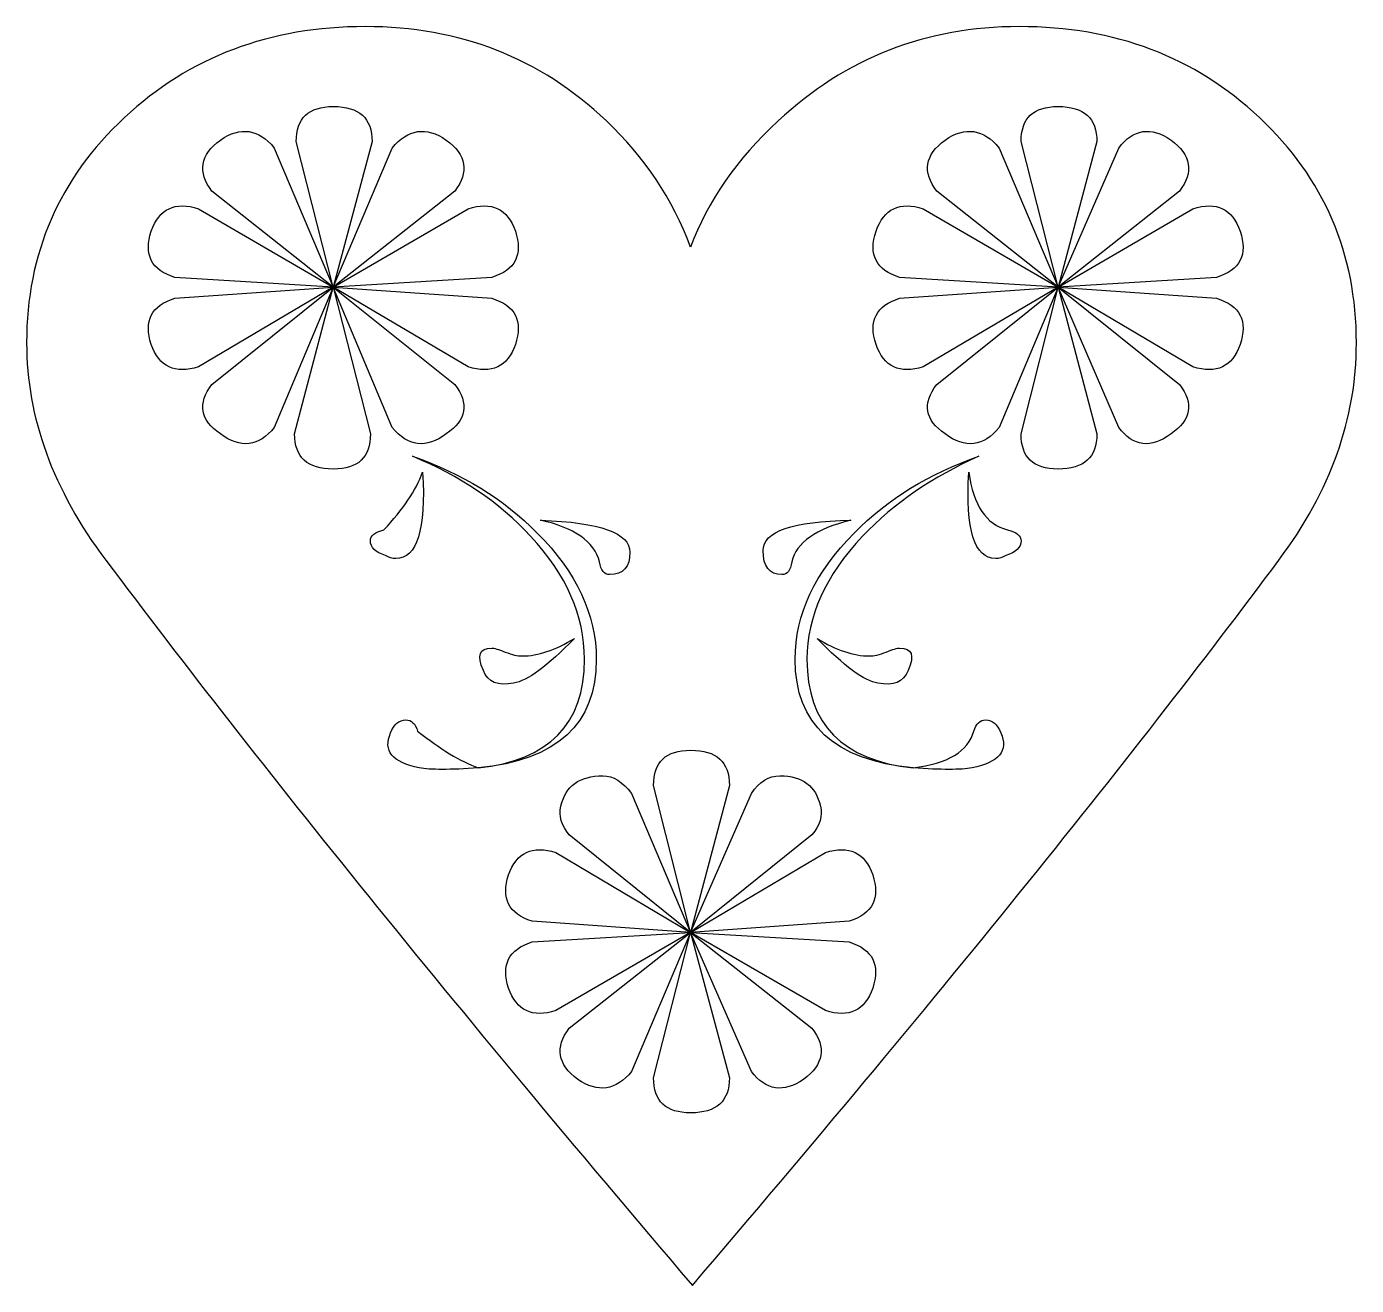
# Model space of a CAD drawing. Header units: centimetres. Extents: x -9.36 to -0.16, y 5.2 to 13.91.
import ezdxf

# ---------------------------------------------------------------- set-up
doc = ezdxf.new("R2010")
doc.units = ezdxf.units.CM
doc.header["$MEASUREMENT"] = 0
doc.layers.add('Layer 1', color=7, linetype='Continuous')

msp = doc.modelspace()

# ---------------------------------------------------------------- linework, layer by layer
at = {"layer": 'Layer 1'}
for points, knots in [([(-0.69355, 10.2188), (-1.73581, 8.81841), (-3.08913, 7.14531), (-4.7535, 5.19949), (-4.7535, 5.19949), (-6.38679, 7.11585), (-7.7401, 8.78895), (-8.81345, 10.2188), (-8.81345, 10.2188), (-9.17898, 10.70531), (-9.36175, 11.20644), (-9.36175, 11.7222), (-9.36175, 11.7222), (-9.36175, 12.34141), (-9.1362, 12.8611), (-8.68509, 13.28127), (-8.68509, 13.28127), (-8.23399, 13.70142), (-7.67791, 13.9115), (-7.01686, 13.91151), (-7.01686, 13.91151), (-6.36364, 13.9115), (-5.80751, 13.694), (-5.34844, 13.259), (-5.34844, 13.259), (-5.08403, 13.00843), (-4.88963, 12.71737), (-4.76525, 12.38584), (-4.76525, 12.38584), (-4.64847, 12.70275), (-4.44624, 12.99381), (-4.15855, 13.259), (-4.15855, 13.259), (-3.69191, 13.694), (-3.13577, 13.9115), (-2.49014, 13.91151), (-2.49014, 13.91151), (-1.82909, 13.9115), (-1.27497, 13.70142), (-0.82778, 13.28127), (-0.82778, 13.28127), (-0.3806, 12.8611), (-0.157, 12.34141), (-0.15699, 11.7222), (-0.15699, 11.7222), (-0.157, 11.19902), (-0.33585, 10.69789), (-0.69355, 10.2188), (-0.69355, 10.2188), (-0.69355, 10.2188), (-0.69355, 10.2188), (-0.69355, 10.2188)], [0, 0, 0, 0, 0.0714286, 0.0714286, 0.0714286, 0.0714286, 0.1428571, 0.1428571, 0.1428571, 0.1428571, 0.2142857, 0.2142857, 0.2142857, 0.2142857, 0.2857143, 0.2857143, 0.2857143, 0.2857143, 0.3571429, 0.3571429, 0.3571429, 0.3571429, 0.4285714, 0.4285714, 0.4285714, 0.4285714, 0.5, 0.5, 0.5, 0.5, 0.5714286, 0.5714286, 0.5714286, 0.5714286, 0.6428571, 0.6428571, 0.6428571, 0.6428571, 0.7142857, 0.7142857, 0.7142857, 0.7142857, 0.7857143, 0.7857143, 0.7857143, 0.7857143, 0.8571429, 0.8571429, 0.8571429, 0.8571429, 1, 1, 1, 1]), ([(-6.97022, 13.11527), (-6.97022, 13.27744), (-7.0597, 13.35852), (-7.23867, 13.35853), (-7.23867, 13.35853), (-7.40981, 13.35852), (-7.49538, 13.27744), (-7.49538, 13.11527), (-7.49538, 13.11527), (-7.49538, 13.11527), (-7.23867, 12.10918), (-7.23867, 12.10918), (-7.23867, 12.10918), (-7.23867, 12.10918), (-6.97022, 13.11527), (-6.97022, 13.11527)], [0, 0, 0, 0, 0.2, 0.2, 0.2, 0.2, 0.4, 0.4, 0.4, 0.4, 0.6, 0.6, 0.6, 0.6, 1, 1, 1, 1]), ([(-1.95358, 13.11527), (-1.95359, 13.27744), (-2.04296, 13.35852), (-2.22168, 13.35853), (-2.22168, 13.35853), (-2.39283, 13.35852), (-2.4784, 13.27744), (-2.47839, 13.11527), (-2.47839, 13.11527), (-2.47839, 13.11527), (-2.22168, 12.10918), (-2.22168, 12.10918), (-2.22168, 12.10918), (-2.22168, 12.10918), (-1.95358, 13.11527), (-1.95358, 13.11527)], [0, 0, 0, 0, 0.2, 0.2, 0.2, 0.2, 0.4, 0.4, 0.4, 0.4, 0.6, 0.6, 0.6, 0.6, 1, 1, 1, 1]), ([(-7.23867, 12.10918), (-7.23867, 12.10918), (-7.64705, 13.07107), (-7.64705, 13.07107), (-7.64705, 13.07107), (-7.75577, 13.20377), (-7.88014, 13.22222), (-8.02019, 13.12641), (-8.02019, 13.12641), (-8.16023, 13.02316), (-8.17969, 12.90518), (-8.07858, 12.77249), (-8.07858, 12.77249), (-8.07858, 12.77249), (-7.23867, 12.10918), (-7.23867, 12.10918)], [0, 0, 0, 0, 0.2, 0.2, 0.2, 0.2, 0.4, 0.4, 0.4, 0.4, 0.6, 0.6, 0.6, 0.6, 1, 1, 1, 1]), ([(-6.39841, 12.77249), (-6.2973, 12.90518), (-6.31676, 13.02316), (-6.4568, 13.12641), (-6.4568, 13.12641), (-6.59685, 13.22222), (-6.72135, 13.20377), (-6.83029, 13.07107), (-6.83029, 13.07107), (-6.83029, 13.07107), (-7.23867, 12.10918), (-7.23867, 12.10918), (-7.23867, 12.10918), (-7.23867, 12.10918), (-6.39841, 12.77249), (-6.39841, 12.77249)], [0, 0, 0, 0, 0.2, 0.2, 0.2, 0.2, 0.4, 0.4, 0.4, 0.4, 0.6, 0.6, 0.6, 0.6, 1, 1, 1, 1]), ([(-2.22168, 12.10918), (-2.22168, 12.10918), (-2.63006, 13.07107), (-2.63006, 13.07107), (-2.63006, 13.07107), (-2.73902, 13.20377), (-2.86351, 13.22222), (-3.00355, 13.12641), (-3.00355, 13.12641), (-3.1436, 13.02316), (-3.16306, 12.90518), (-3.06194, 12.77249), (-3.06194, 12.77249), (-3.06194, 12.77249), (-2.22168, 12.10918), (-2.22168, 12.10918)], [0, 0, 0, 0, 0.2, 0.2, 0.2, 0.2, 0.4, 0.4, 0.4, 0.4, 0.6, 0.6, 0.6, 0.6, 1, 1, 1, 1]), ([(-1.38178, 12.77249), (-1.28067, 12.90518), (-1.30013, 13.02316), (-1.44017, 13.12641), (-1.44017, 13.12641), (-1.58022, 13.22222), (-1.7008, 13.20377), (-1.80191, 13.07107), (-1.80191, 13.07107), (-1.80191, 13.07107), (-2.22168, 12.10918), (-2.22168, 12.10918), (-2.22168, 12.10918), (-2.22168, 12.10918), (-1.38178, 12.77249), (-1.38178, 12.77249)], [0, 0, 0, 0, 0.2, 0.2, 0.2, 0.2, 0.4, 0.4, 0.4, 0.4, 0.6, 0.6, 0.6, 0.6, 1, 1, 1, 1]), ([(-7.23867, 12.10918), (-7.23867, 12.10918), (-8.17186, 12.65103), (-8.17186, 12.65103), (-8.17186, 12.65103), (-8.33516, 12.70253), (-8.44411, 12.65091), (-8.49871, 12.49617), (-8.49871, 12.49617), (-8.55306, 12.33399), (-8.49859, 12.22715), (-8.33528, 12.17565), (-8.33528, 12.17565), (-8.33528, 12.17565), (-7.23867, 12.10918), (-7.23867, 12.10918)], [0, 0, 0, 0, 0.2, 0.2, 0.2, 0.2, 0.4, 0.4, 0.4, 0.4, 0.6, 0.6, 0.6, 0.6, 1, 1, 1, 1]), ([(-5.97864, 12.49617), (-6.033, 12.65091), (-6.14183, 12.70253), (-6.30513, 12.65103), (-6.30513, 12.65103), (-6.30513, 12.65103), (-7.23867, 12.10918), (-7.23867, 12.10918), (-7.23867, 12.10918), (-7.23867, 12.10918), (-6.14206, 12.17565), (-6.14206, 12.17565), (-6.14206, 12.17565), (-5.97852, 12.22715), (-5.92405, 12.33399), (-5.97864, 12.49617), (-5.97864, 12.49617), (-5.97864, 12.49617), (-5.97864, 12.49617), (-5.97864, 12.49617)], [0, 0, 0, 0, 0.1666667, 0.1666667, 0.1666667, 0.1666667, 0.3333333, 0.3333333, 0.3333333, 0.3333333, 0.5, 0.5, 0.5, 0.5, 0.6666667, 0.6666667, 0.6666667, 0.6666667, 1, 1, 1, 1]), ([(-2.22168, 12.10918), (-2.22168, 12.10918), (-3.15522, 12.65103), (-3.15522, 12.65103), (-3.15522, 12.65103), (-3.31854, 12.70253), (-3.42737, 12.65091), (-3.48172, 12.49617), (-3.48172, 12.49617), (-3.53631, 12.33399), (-3.48196, 12.22715), (-3.31865, 12.17565), (-3.31865, 12.17565), (-3.31865, 12.17565), (-2.22168, 12.10918), (-2.22168, 12.10918)], [0, 0, 0, 0, 0.2, 0.2, 0.2, 0.2, 0.4, 0.4, 0.4, 0.4, 0.6, 0.6, 0.6, 0.6, 1, 1, 1, 1]), ([(-0.962, 12.49617), (-1.01637, 12.65091), (-1.1252, 12.70253), (-1.2885, 12.65103), (-1.2885, 12.65103), (-1.2885, 12.65103), (-2.22168, 12.10918), (-2.22168, 12.10918), (-2.22168, 12.10918), (-2.22168, 12.10918), (-1.12507, 12.17565), (-1.12507, 12.17565), (-1.12507, 12.17565), (-0.96178, 12.22715), (-0.90742, 12.33399), (-0.962, 12.49617), (-0.962, 12.49617), (-0.962, 12.49617), (-0.962, 12.49617), (-0.962, 12.49617)], [0, 0, 0, 0, 0.1666667, 0.1666667, 0.1666667, 0.1666667, 0.3333333, 0.3333333, 0.3333333, 0.3333333, 0.5, 0.5, 0.5, 0.5, 0.6666667, 0.6666667, 0.6666667, 0.6666667, 1, 1, 1, 1]), ([(-7.23867, 12.10918), (-7.23867, 12.10918), (-8.33528, 12.03192), (-8.33528, 12.03192), (-8.33528, 12.03192), (-8.49859, 11.98041), (-8.55306, 11.87357), (-8.49871, 11.7114), (-8.49871, 11.7114), (-8.44411, 11.55665), (-8.33516, 11.50503), (-8.17186, 11.55654), (-8.17186, 11.55654), (-8.17186, 11.55654), (-7.23867, 12.10918), (-7.23867, 12.10918)], [0, 0, 0, 0, 0.2, 0.2, 0.2, 0.2, 0.4, 0.4, 0.4, 0.4, 0.6, 0.6, 0.6, 0.6, 1, 1, 1, 1]), ([(-7.23867, 12.10918), (-7.23867, 12.10918), (-8.07858, 11.43508), (-8.07858, 11.43508), (-8.07858, 11.43508), (-8.17969, 11.30237), (-8.16023, 11.18811), (-8.02019, 11.0923), (-8.02019, 11.0923), (-7.88014, 10.98905), (-7.75577, 11.00378), (-7.64705, 11.13649), (-7.64705, 11.13649), (-7.64705, 11.13649), (-7.23867, 12.10918), (-7.23867, 12.10918)], [0, 0, 0, 0, 0.2, 0.2, 0.2, 0.2, 0.4, 0.4, 0.4, 0.4, 0.6, 0.6, 0.6, 0.6, 1, 1, 1, 1]), ([(-6.98197, 11.0923), (-6.98197, 11.0923), (-7.23867, 12.10918), (-7.23867, 12.10918), (-7.23867, 12.10918), (-7.23867, 12.10918), (-7.50677, 11.0923), (-7.50677, 11.0923), (-7.50677, 11.0923), (-7.50677, 10.93012), (-7.41741, 10.84904), (-7.23867, 10.84904), (-7.23867, 10.84904), (-7.06754, 10.84904), (-6.98197, 10.93012), (-6.98197, 11.0923), (-6.98197, 11.0923), (-6.98197, 11.0923), (-6.98197, 11.0923), (-6.98197, 11.0923)], [0, 0, 0, 0, 0.1666667, 0.1666667, 0.1666667, 0.1666667, 0.3333333, 0.3333333, 0.3333333, 0.3333333, 0.5, 0.5, 0.5, 0.5, 0.6666667, 0.6666667, 0.6666667, 0.6666667, 1, 1, 1, 1]), ([(-5.97864, 11.7114), (-5.92405, 11.87357), (-5.97852, 11.98041), (-6.14206, 12.03192), (-6.14206, 12.03192), (-6.14206, 12.03192), (-7.23867, 12.10918), (-7.23867, 12.10918), (-7.23867, 12.10918), (-7.23867, 12.10918), (-6.30513, 11.55654), (-6.30513, 11.55654), (-6.30513, 11.55654), (-6.14183, 11.50503), (-6.033, 11.55665), (-5.97864, 11.7114), (-5.97864, 11.7114), (-5.97864, 11.7114), (-5.97864, 11.7114), (-5.97864, 11.7114)], [0, 0, 0, 0, 0.1666667, 0.1666667, 0.1666667, 0.1666667, 0.3333333, 0.3333333, 0.3333333, 0.3333333, 0.5, 0.5, 0.5, 0.5, 0.6666667, 0.6666667, 0.6666667, 0.6666667, 1, 1, 1, 1]), ([(-6.39841, 11.43508), (-6.39841, 11.43508), (-7.23867, 12.10918), (-7.23867, 12.10918), (-7.23867, 12.10918), (-7.23867, 12.10918), (-6.83029, 11.13649), (-6.83029, 11.13649), (-6.83029, 11.13649), (-6.72135, 11.00378), (-6.59685, 10.98905), (-6.4568, 11.0923), (-6.4568, 11.0923), (-6.31676, 11.18811), (-6.2973, 11.30237), (-6.39841, 11.43508), (-6.39841, 11.43508), (-6.39841, 11.43508), (-6.39841, 11.43508), (-6.39841, 11.43508)], [0, 0, 0, 0, 0.1666667, 0.1666667, 0.1666667, 0.1666667, 0.3333333, 0.3333333, 0.3333333, 0.3333333, 0.5, 0.5, 0.5, 0.5, 0.6666667, 0.6666667, 0.6666667, 0.6666667, 1, 1, 1, 1]), ([(-2.22168, 12.10918), (-2.22168, 12.10918), (-3.31865, 12.03192), (-3.31865, 12.03192), (-3.31865, 12.03192), (-3.48196, 11.98041), (-3.53631, 11.87357), (-3.48172, 11.7114), (-3.48172, 11.7114), (-3.42737, 11.55665), (-3.31854, 11.50503), (-3.15522, 11.55654), (-3.15522, 11.55654), (-3.15522, 11.55654), (-2.22168, 12.10918), (-2.22168, 12.10918)], [0, 0, 0, 0, 0.2, 0.2, 0.2, 0.2, 0.4, 0.4, 0.4, 0.4, 0.6, 0.6, 0.6, 0.6, 1, 1, 1, 1]), ([(-2.22168, 12.10918), (-2.22168, 12.10918), (-3.06194, 11.43508), (-3.06194, 11.43508), (-3.06194, 11.43508), (-3.16306, 11.30237), (-3.1436, 11.18811), (-3.00355, 11.0923), (-3.00355, 11.0923), (-2.86351, 10.98905), (-2.73902, 11.00378), (-2.63006, 11.13649), (-2.63006, 11.13649), (-2.63006, 11.13649), (-2.22168, 12.10918), (-2.22168, 12.10918)], [0, 0, 0, 0, 0.2, 0.2, 0.2, 0.2, 0.4, 0.4, 0.4, 0.4, 0.6, 0.6, 0.6, 0.6, 1, 1, 1, 1]), ([(-1.95358, 11.0923), (-1.95358, 11.0923), (-2.22168, 12.10918), (-2.22168, 12.10918), (-2.22168, 12.10918), (-2.22168, 12.10918), (-2.47839, 11.0923), (-2.47839, 11.0923), (-2.47839, 11.0923), (-2.4784, 10.93012), (-2.39283, 10.84904), (-2.22168, 10.84904), (-2.22168, 10.84904), (-2.04296, 10.84904), (-1.95359, 10.93012), (-1.95358, 11.0923), (-1.95358, 11.0923), (-1.95358, 11.0923), (-1.95358, 11.0923), (-1.95358, 11.0923)], [0, 0, 0, 0, 0.1666667, 0.1666667, 0.1666667, 0.1666667, 0.3333333, 0.3333333, 0.3333333, 0.3333333, 0.5, 0.5, 0.5, 0.5, 0.6666667, 0.6666667, 0.6666667, 0.6666667, 1, 1, 1, 1]), ([(-0.962, 11.7114), (-0.90742, 11.87357), (-0.96178, 11.98041), (-1.12507, 12.03192), (-1.12507, 12.03192), (-1.12507, 12.03192), (-2.22168, 12.10918), (-2.22168, 12.10918), (-2.22168, 12.10918), (-2.22168, 12.10918), (-1.2885, 11.55654), (-1.2885, 11.55654), (-1.2885, 11.55654), (-1.1252, 11.50503), (-1.01637, 11.55665), (-0.962, 11.7114), (-0.962, 11.7114), (-0.962, 11.7114), (-0.962, 11.7114), (-0.962, 11.7114)], [0, 0, 0, 0, 0.1666667, 0.1666667, 0.1666667, 0.1666667, 0.3333333, 0.3333333, 0.3333333, 0.3333333, 0.5, 0.5, 0.5, 0.5, 0.6666667, 0.6666667, 0.6666667, 0.6666667, 1, 1, 1, 1]), ([(-1.38178, 11.43508), (-1.38178, 11.43508), (-2.22168, 12.10918), (-2.22168, 12.10918), (-2.22168, 12.10918), (-2.22168, 12.10918), (-1.80191, 11.13649), (-1.80191, 11.13649), (-1.80191, 11.13649), (-1.7008, 11.00378), (-1.58022, 10.98905), (-1.44017, 11.0923), (-1.44017, 11.0923), (-1.30013, 11.18811), (-1.28067, 11.30237), (-1.38178, 11.43508), (-1.38178, 11.43508), (-1.38178, 11.43508), (-1.38178, 11.43508), (-1.38178, 11.43508)], [0, 0, 0, 0, 0.1666667, 0.1666667, 0.1666667, 0.1666667, 0.3333333, 0.3333333, 0.3333333, 0.3333333, 0.5, 0.5, 0.5, 0.5, 0.6666667, 0.6666667, 0.6666667, 0.6666667, 1, 1, 1, 1]), ([(-6.23535, 8.78153), (-5.69084, 8.83326), (-5.41859, 9.08383), (-5.41859, 9.53323), (-5.41859, 9.53323), (-5.41859, 9.84295), (-5.55472, 10.13411), (-5.82697, 10.40673), (-5.82697, 10.40673), (-6.0603, 10.64267), (-6.3481, 10.81957), (-6.69037, 10.93744), (-6.69037, 10.93744), (-6.36352, 10.80472), (-6.09127, 10.62051), (-5.87361, 10.3848), (-5.87361, 10.3848), (-5.62462, 10.11938), (-5.50012, 9.83552), (-5.50012, 9.53323), (-5.50012, 9.53323), (-5.50012, 9.08383), (-5.7452, 8.83326), (-6.23535, 8.78153), (-6.23535, 8.78153), (-6.23535, 8.78153), (-6.23535, 8.78153), (-6.23535, 8.78153)], [0, 0, 0, 0, 0.125, 0.125, 0.125, 0.125, 0.25, 0.25, 0.25, 0.25, 0.375, 0.375, 0.375, 0.375, 0.5, 0.5, 0.5, 0.5, 0.625, 0.625, 0.625, 0.625, 0.75, 0.75, 0.75, 0.75, 1, 1, 1, 1]), ([(-2.77034, 10.93744), (-3.11239, 10.81957), (-3.40007, 10.64267), (-3.63339, 10.40673), (-3.63339, 10.40673), (-3.90565, 10.13411), (-4.04178, 9.84295), (-4.04177, 9.53323), (-4.04177, 9.53323), (-4.04178, 9.08383), (-3.76964, 8.83326), (-3.22537, 8.78153), (-3.22537, 8.78153), (-3.71528, 8.83326), (-3.96024, 9.08383), (-3.96024, 9.53323), (-3.96024, 9.53323), (-3.96024, 9.8281), (-3.83195, 10.11196), (-3.57535, 10.3848), (-3.57535, 10.3848), (-3.35746, 10.61309), (-3.08913, 10.7973), (-2.77034, 10.93744), (-2.77034, 10.93744), (-2.77034, 10.93744), (-2.77034, 10.93744), (-2.77034, 10.93744)], [0, 0, 0, 0, 0.125, 0.125, 0.125, 0.125, 0.25, 0.25, 0.25, 0.25, 0.375, 0.375, 0.375, 0.375, 0.5, 0.5, 0.5, 0.5, 0.625, 0.625, 0.625, 0.625, 0.75, 0.75, 0.75, 0.75, 1, 1, 1, 1]), ([(-6.62023, 10.82677), (-6.66699, 10.70148), (-6.75648, 10.56889), (-6.88868, 10.42899), (-6.88868, 10.42899), (-6.95087, 10.41414), (-6.98197, 10.38828), (-6.98197, 10.35139), (-6.98197, 10.35139), (-6.98197, 10.3073), (-6.94696, 10.27413), (-6.87693, 10.25187), (-6.87693, 10.25187), (-6.85368, 10.23724), (-6.83029, 10.22993), (-6.80679, 10.22993), (-6.80679, 10.22993), (-6.65916, 10.22993), (-6.59697, 10.42888), (-6.62023, 10.82677), (-6.62023, 10.82677), (-6.62023, 10.82677), (-6.62023, 10.82677), (-6.62023, 10.82677)], [0, 0, 0, 0, 0.1428571, 0.1428571, 0.1428571, 0.1428571, 0.2857143, 0.2857143, 0.2857143, 0.2857143, 0.4285714, 0.4285714, 0.4285714, 0.4285714, 0.5714286, 0.5714286, 0.5714286, 0.5714286, 0.7142857, 0.7142857, 0.7142857, 0.7142857, 1, 1, 1, 1]), ([(-2.57203, 10.42899), (-2.71967, 10.46565), (-2.80904, 10.59824), (-2.84013, 10.82677), (-2.84013, 10.82677), (-2.8634, 10.42888), (-2.80121, 10.22993), (-2.65356, 10.22993), (-2.65356, 10.22993), (-2.63031, 10.22993), (-2.60693, 10.23724), (-2.58342, 10.25187), (-2.58342, 10.25187), (-2.51341, 10.27413), (-2.4784, 10.3073), (-2.47839, 10.35139), (-2.47839, 10.35139), (-2.4784, 10.38828), (-2.50961, 10.41414), (-2.57203, 10.42899), (-2.57203, 10.42899), (-2.57203, 10.42899), (-2.57203, 10.42899), (-2.57203, 10.42899)], [0, 0, 0, 0, 0.1428571, 0.1428571, 0.1428571, 0.1428571, 0.2857143, 0.2857143, 0.2857143, 0.2857143, 0.4285714, 0.4285714, 0.4285714, 0.4285714, 0.5714286, 0.5714286, 0.5714286, 0.5714286, 0.7142857, 0.7142857, 0.7142857, 0.7142857, 1, 1, 1, 1]), ([(-5.18538, 10.27413), (-5.18538, 10.40683), (-5.39141, 10.4805), (-5.80347, 10.49512), (-5.80347, 10.49512), (-5.57014, 10.44361), (-5.43402, 10.34779), (-5.39509, 10.20767), (-5.39509, 10.20767), (-5.38749, 10.14873), (-5.36423, 10.11927), (-5.3253, 10.11927), (-5.3253, 10.11927), (-5.23202, 10.11927), (-5.18538, 10.17089), (-5.18538, 10.27413), (-5.18538, 10.27413), (-5.18538, 10.27413), (-5.18538, 10.27413), (-5.18538, 10.27413)], [0, 0, 0, 0, 0.1666667, 0.1666667, 0.1666667, 0.1666667, 0.3333333, 0.3333333, 0.3333333, 0.3333333, 0.5, 0.5, 0.5, 0.5, 0.6666667, 0.6666667, 0.6666667, 0.6666667, 1, 1, 1, 1]), ([(-3.65689, 10.49512), (-4.06136, 10.48769), (-4.26359, 10.41774), (-4.26358, 10.28527), (-4.26358, 10.28527), (-4.26359, 10.1746), (-4.22075, 10.11927), (-4.13505, 10.11927), (-4.13505, 10.11927), (-4.09637, 10.11927), (-4.07311, 10.14873), (-4.06527, 10.20767), (-4.06527, 10.20767), (-4.03418, 10.34037), (-3.89805, 10.43619), (-3.65689, 10.49512), (-3.65689, 10.49512), (-3.65689, 10.49512), (-3.65689, 10.49512), (-3.65689, 10.49512)], [0, 0, 0, 0, 0.1666667, 0.1666667, 0.1666667, 0.1666667, 0.3333333, 0.3333333, 0.3333333, 0.3333333, 0.5, 0.5, 0.5, 0.5, 0.6666667, 0.6666667, 0.6666667, 0.6666667, 1, 1, 1, 1]), ([(-5.57026, 9.67696), (-5.70247, 9.59598), (-5.82305, 9.55549), (-5.932, 9.5555), (-5.932, 9.5555), (-5.9631, 9.55549), (-6.00196, 9.56471), (-6.0486, 9.58316), (-6.0486, 9.58316), (-6.09525, 9.6016), (-6.1264, 9.61082), (-6.14206, 9.61083), (-6.14206, 9.61083), (-6.22752, 9.61082), (-6.24686, 9.5592), (-6.2001, 9.45597), (-6.2001, 9.45597), (-6.16901, 9.37499), (-6.0991, 9.34553), (-5.99039, 9.36757), (-5.99039, 9.36757), (-5.89687, 9.38219), (-5.75683, 9.48532), (-5.57026, 9.67696), (-5.57026, 9.67696), (-5.57026, 9.67696), (-5.57026, 9.67696), (-5.57026, 9.67696)], [0, 0, 0, 0, 0.125, 0.125, 0.125, 0.125, 0.25, 0.25, 0.25, 0.25, 0.375, 0.375, 0.375, 0.375, 0.5, 0.5, 0.5, 0.5, 0.625, 0.625, 0.625, 0.625, 0.75, 0.75, 0.75, 0.75, 1, 1, 1, 1]), ([(-3.26026, 9.45597), (-3.2135, 9.5592), (-3.23297, 9.61082), (-3.31865, 9.61083), (-3.31865, 9.61083), (-3.33408, 9.61082), (-3.36512, 9.6016), (-3.41175, 9.58316), (-3.41175, 9.58316), (-3.4584, 9.56471), (-3.49727, 9.55549), (-3.52836, 9.5555), (-3.52836, 9.5555), (-3.63731, 9.55549), (-3.75789, 9.59598), (-3.8901, 9.67696), (-3.8901, 9.67696), (-3.70354, 9.48532), (-3.56361, 9.38219), (-3.47032, 9.36757), (-3.47032, 9.36757), (-3.36138, 9.34553), (-3.29136, 9.37499), (-3.26026, 9.45597), (-3.26026, 9.45597), (-3.26026, 9.45597), (-3.26026, 9.45597), (-3.26026, 9.45597)], [0, 0, 0, 0, 0.125, 0.125, 0.125, 0.125, 0.25, 0.25, 0.25, 0.25, 0.375, 0.375, 0.375, 0.375, 0.5, 0.5, 0.5, 0.5, 0.625, 0.625, 0.625, 0.625, 0.75, 0.75, 0.75, 0.75, 1, 1, 1, 1]), ([(-6.23535, 8.78153), (-6.35973, 8.82584), (-6.49965, 8.91063), (-6.65512, 9.03592), (-6.65512, 9.03592), (-6.67079, 9.08742), (-6.69808, 9.11318), (-6.73701, 9.11318), (-6.73701, 9.11318), (-6.78353, 9.11318), (-6.81855, 9.08371), (-6.84204, 9.02479), (-6.84204, 9.02479), (-6.8964, 8.8995), (-6.83029, 8.81841), (-6.64373, 8.78153), (-6.64373, 8.78153), (-6.56587, 8.76691), (-6.42975, 8.76691), (-6.23535, 8.78153), (-6.23535, 8.78153), (-6.23535, 8.78153), (-6.23535, 8.78153), (-6.23535, 8.78153)], [0, 0, 0, 0, 0.1428571, 0.1428571, 0.1428571, 0.1428571, 0.2857143, 0.2857143, 0.2857143, 0.2857143, 0.4285714, 0.4285714, 0.4285714, 0.4285714, 0.5714286, 0.5714286, 0.5714286, 0.5714286, 0.7142857, 0.7142857, 0.7142857, 0.7142857, 1, 1, 1, 1]), ([(-2.61867, 9.02479), (-2.64194, 9.08371), (-2.67683, 9.11318), (-2.72335, 9.11318), (-2.72335, 9.11318), (-2.76228, 9.11318), (-2.78958, 9.08742), (-2.80524, 9.03592), (-2.80524, 9.03592), (-2.84417, 8.89579), (-2.98421, 8.81099), (-3.22537, 8.78153), (-3.22537, 8.78153), (-3.03074, 8.76691), (-2.89461, 8.76691), (-2.81698, 8.78153), (-2.81698, 8.78153), (-2.63019, 8.81841), (-2.56408, 8.8995), (-2.61867, 9.02479), (-2.61867, 9.02479), (-2.61867, 9.02479), (-2.61867, 9.02479), (-2.61867, 9.02479)], [0, 0, 0, 0, 0.1428571, 0.1428571, 0.1428571, 0.1428571, 0.2857143, 0.2857143, 0.2857143, 0.2857143, 0.4285714, 0.4285714, 0.4285714, 0.4285714, 0.5714286, 0.5714286, 0.5714286, 0.5714286, 0.7142857, 0.7142857, 0.7142857, 0.7142857, 1, 1, 1, 1]), ([(-4.49679, 8.66007), (-4.4968, 8.82224), (-4.58628, 8.90332), (-4.76525, 8.90333), (-4.76525, 8.90333), (-4.93639, 8.90332), (-5.02196, 8.82224), (-5.02195, 8.66007), (-5.02195, 8.66007), (-5.02195, 8.66007), (-4.76525, 7.64285), (-4.76525, 7.64285), (-4.76525, 7.64285), (-4.76525, 7.64285), (-4.49679, 8.66007), (-4.49679, 8.66007)], [0, 0, 0, 0, 0.2, 0.2, 0.2, 0.2, 0.4, 0.4, 0.4, 0.4, 0.6, 0.6, 0.6, 0.6, 1, 1, 1, 1]), ([(-4.76525, 7.64285), (-4.76525, 7.64285), (-5.17363, 8.60474), (-5.17363, 8.60474), (-5.17363, 8.60474), (-5.23582, 8.68571), (-5.30193, 8.7262), (-5.37194, 8.7262), (-5.37194, 8.7262), (-5.53525, 8.7262), (-5.63245, 8.65624), (-5.66354, 8.51634), (-5.66354, 8.51634), (-5.67921, 8.44999), (-5.65975, 8.38363), (-5.60515, 8.31729), (-5.60515, 8.31729), (-5.60515, 8.31729), (-4.76525, 7.64285), (-4.76525, 7.64285)], [0, 0, 0, 0, 0.1666667, 0.1666667, 0.1666667, 0.1666667, 0.3333333, 0.3333333, 0.3333333, 0.3333333, 0.5, 0.5, 0.5, 0.5, 0.6666667, 0.6666667, 0.6666667, 0.6666667, 1, 1, 1, 1]), ([(-3.92534, 8.31729), (-3.87076, 8.38363), (-3.85129, 8.44999), (-3.86695, 8.51634), (-3.86695, 8.51634), (-3.89805, 8.65624), (-3.99134, 8.7262), (-4.1468, 8.7262), (-4.1468, 8.7262), (-4.22466, 8.7262), (-4.29077, 8.68571), (-4.34512, 8.60474), (-4.34512, 8.60474), (-4.34512, 8.60474), (-4.76525, 7.64285), (-4.76525, 7.64285), (-4.76525, 7.64285), (-4.76525, 7.64285), (-3.92534, 8.31729), (-3.92534, 8.31729)], [0, 0, 0, 0, 0.1666667, 0.1666667, 0.1666667, 0.1666667, 0.3333333, 0.3333333, 0.3333333, 0.3333333, 0.5, 0.5, 0.5, 0.5, 0.6666667, 0.6666667, 0.6666667, 0.6666667, 1, 1, 1, 1]), ([(-4.76525, 7.64285), (-4.76525, 7.64285), (-5.69843, 8.19583), (-5.69843, 8.19583), (-5.69843, 8.19583), (-5.86174, 8.24733), (-5.97069, 8.19571), (-6.02528, 8.04096), (-6.02528, 8.04096), (-6.07964, 7.87879), (-6.02517, 7.77184), (-5.86186, 7.72011), (-5.86186, 7.72011), (-5.86186, 7.72011), (-4.76525, 7.64285), (-4.76525, 7.64285)], [0, 0, 0, 0, 0.2, 0.2, 0.2, 0.2, 0.4, 0.4, 0.4, 0.4, 0.6, 0.6, 0.6, 0.6, 1, 1, 1, 1]), ([(-3.50521, 8.04096), (-3.55958, 8.19571), (-3.66841, 8.24733), (-3.8317, 8.19583), (-3.8317, 8.19583), (-3.8317, 8.19583), (-4.76525, 7.64285), (-4.76525, 7.64285), (-4.76525, 7.64285), (-4.76525, 7.64285), (-3.66864, 7.72011), (-3.66864, 7.72011), (-3.66864, 7.72011), (-3.50534, 7.77184), (-3.45086, 7.87879), (-3.50521, 8.04096), (-3.50521, 8.04096), (-3.50521, 8.04096), (-3.50521, 8.04096), (-3.50521, 8.04096)], [0, 0, 0, 0, 0.1666667, 0.1666667, 0.1666667, 0.1666667, 0.3333333, 0.3333333, 0.3333333, 0.3333333, 0.5, 0.5, 0.5, 0.5, 0.6666667, 0.6666667, 0.6666667, 0.6666667, 1, 1, 1, 1]), ([(-4.76525, 7.64285), (-4.76525, 7.64285), (-5.86186, 7.57638), (-5.86186, 7.57638), (-5.86186, 7.57638), (-6.02517, 7.52487), (-6.07964, 7.41803), (-6.02528, 7.25586), (-6.02528, 7.25586), (-5.97069, 7.10111), (-5.86174, 7.04949), (-5.69843, 7.101), (-5.69843, 7.101), (-5.69843, 7.101), (-4.76525, 7.64285), (-4.76525, 7.64285)], [0, 0, 0, 0, 0.2, 0.2, 0.2, 0.2, 0.4, 0.4, 0.4, 0.4, 0.6, 0.6, 0.6, 0.6, 1, 1, 1, 1]), ([(-4.76525, 7.64285), (-4.76525, 7.64285), (-5.60515, 6.97954), (-5.60515, 6.97954), (-5.60515, 6.97954), (-5.70627, 6.84684), (-5.68681, 6.72886), (-5.54676, 6.62562), (-5.54676, 6.62562), (-5.40696, 6.52981), (-5.28258, 6.54825), (-5.17363, 6.68096), (-5.17363, 6.68096), (-5.17363, 6.68096), (-4.76525, 7.64285), (-4.76525, 7.64285)], [0, 0, 0, 0, 0.2, 0.2, 0.2, 0.2, 0.4, 0.4, 0.4, 0.4, 0.6, 0.6, 0.6, 0.6, 1, 1, 1, 1]), ([(-4.49679, 6.63676), (-4.49679, 6.63676), (-4.76525, 7.64285), (-4.76525, 7.64285), (-4.76525, 7.64285), (-4.76525, 7.64285), (-5.02195, 6.63676), (-5.02195, 6.63676), (-5.02195, 6.63676), (-5.02196, 6.47459), (-4.93639, 6.3935), (-4.76525, 6.3935), (-4.76525, 6.3935), (-4.58628, 6.3935), (-4.4968, 6.47459), (-4.49679, 6.63676), (-4.49679, 6.63676), (-4.49679, 6.63676), (-4.49679, 6.63676), (-4.49679, 6.63676)], [0, 0, 0, 0, 0.1666667, 0.1666667, 0.1666667, 0.1666667, 0.3333333, 0.3333333, 0.3333333, 0.3333333, 0.5, 0.5, 0.5, 0.5, 0.6666667, 0.6666667, 0.6666667, 0.6666667, 1, 1, 1, 1]), ([(-3.50521, 7.25586), (-3.45086, 7.41803), (-3.50534, 7.52487), (-3.66864, 7.57638), (-3.66864, 7.57638), (-3.66864, 7.57638), (-4.76525, 7.64285), (-4.76525, 7.64285), (-4.76525, 7.64285), (-4.76525, 7.64285), (-3.8317, 7.101), (-3.8317, 7.101), (-3.8317, 7.101), (-3.66841, 7.04949), (-3.55958, 7.10111), (-3.50521, 7.25586), (-3.50521, 7.25586), (-3.50521, 7.25586), (-3.50521, 7.25586), (-3.50521, 7.25586)], [0, 0, 0, 0, 0.1666667, 0.1666667, 0.1666667, 0.1666667, 0.3333333, 0.3333333, 0.3333333, 0.3333333, 0.5, 0.5, 0.5, 0.5, 0.6666667, 0.6666667, 0.6666667, 0.6666667, 1, 1, 1, 1]), ([(-3.92534, 6.97954), (-3.92534, 6.97954), (-4.76525, 7.64285), (-4.76525, 7.64285), (-4.76525, 7.64285), (-4.76525, 7.64285), (-4.34512, 6.68096), (-4.34512, 6.68096), (-4.34512, 6.68096), (-4.24401, 6.54825), (-4.12343, 6.52981), (-3.98338, 6.62562), (-3.98338, 6.62562), (-3.84358, 6.72886), (-3.82423, 6.84684), (-3.92534, 6.97954), (-3.92534, 6.97954), (-3.92534, 6.97954), (-3.92534, 6.97954), (-3.92534, 6.97954)], [0, 0, 0, 0, 0.1666667, 0.1666667, 0.1666667, 0.1666667, 0.3333333, 0.3333333, 0.3333333, 0.3333333, 0.5, 0.5, 0.5, 0.5, 0.6666667, 0.6666667, 0.6666667, 0.6666667, 1, 1, 1, 1])]:
    msp.add_open_spline(points, degree=3, knots=knots, dxfattribs=at)

doc.saveas('drawing.dxf')
